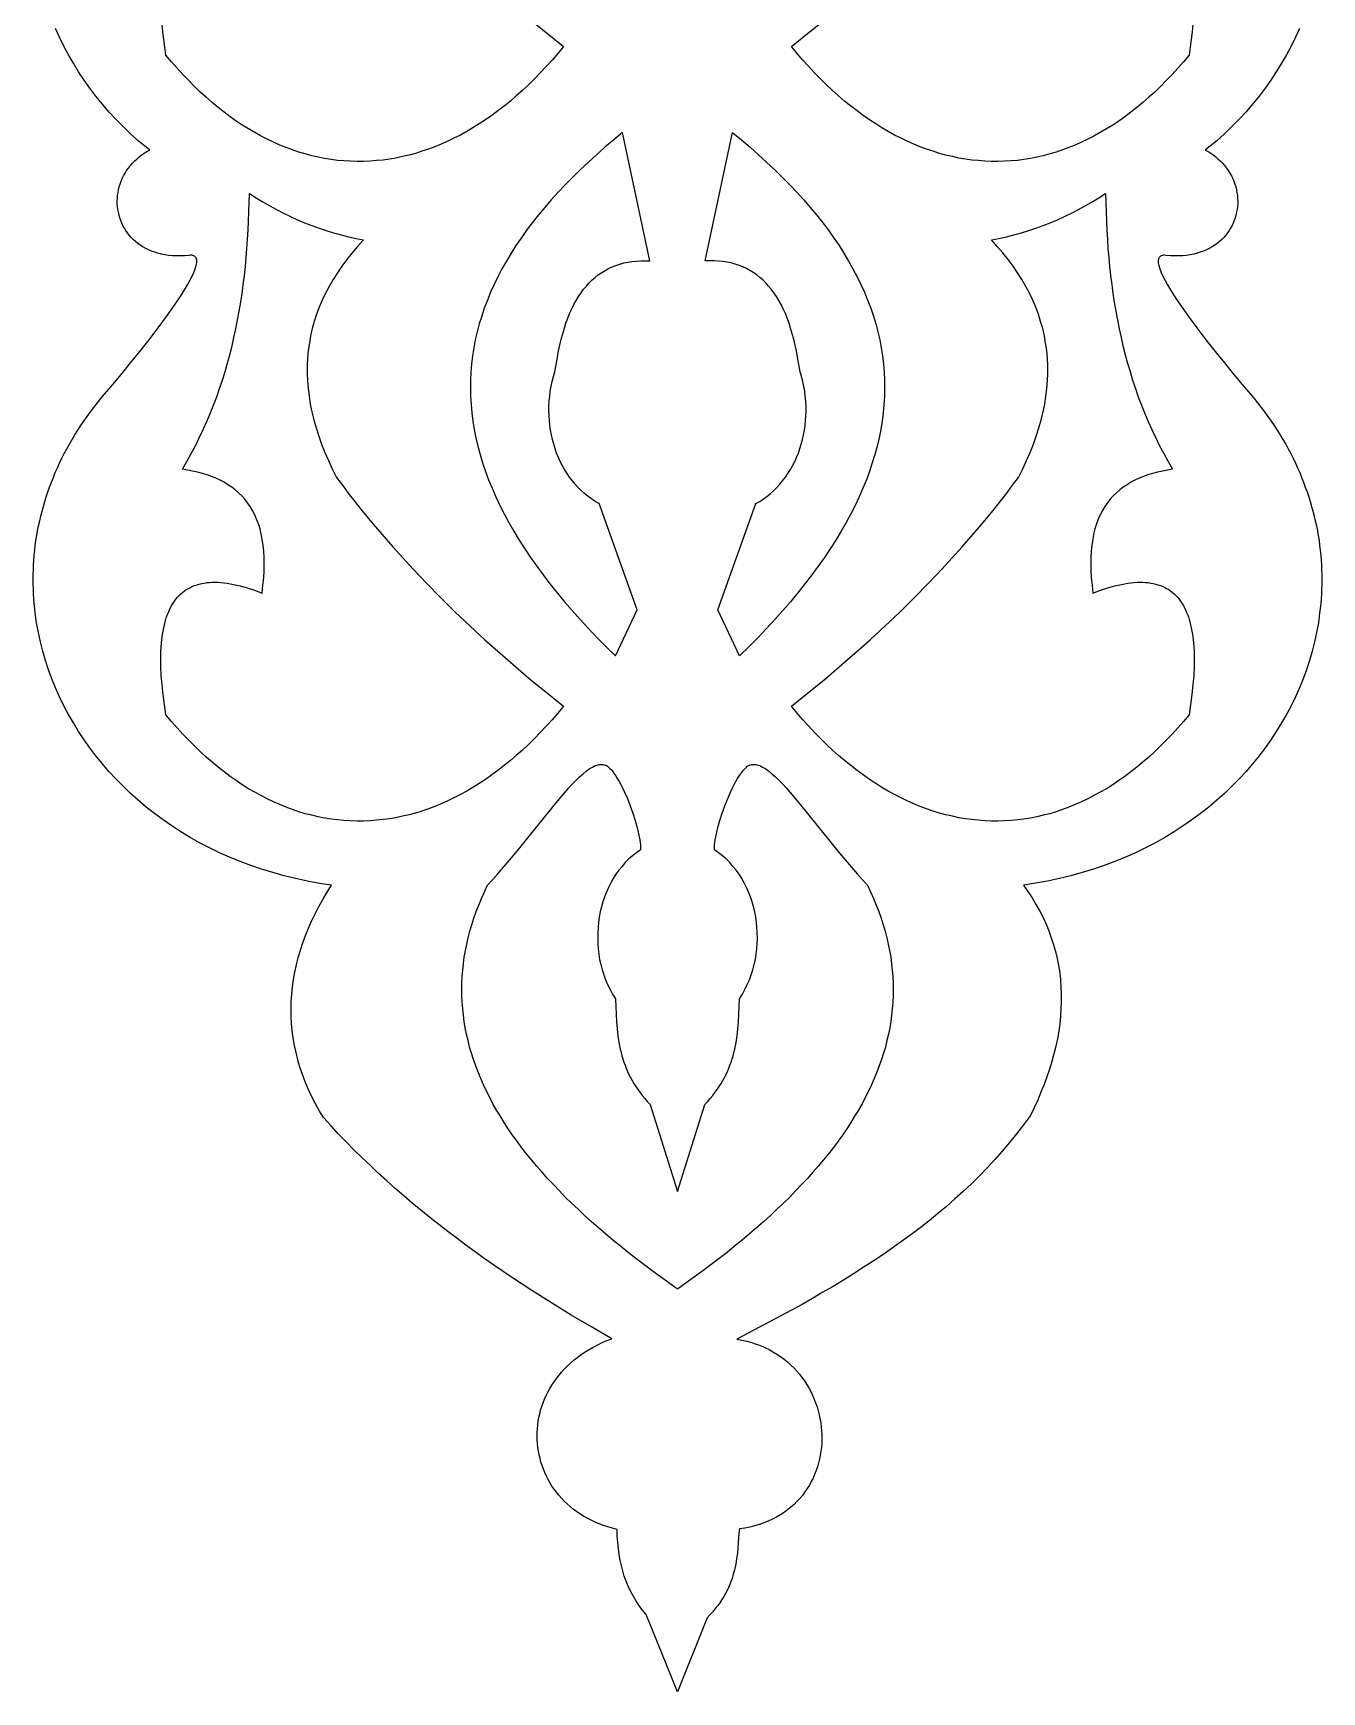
# Model space of a CAD drawing. Extents: x 205 to 285, y -198 to 197.
# Drawn here: x 205.2 to 285.2, y -197.5 to -94.6 of the extents above; entities that cross this region are included whole.
import ezdxf

# ---------------------------------------------------------------- set-up
doc = ezdxf.new("R2010")
doc.units = 0
doc.layers.add('LAYER_1', color=18, linetype='CONTINUOUS')

msp = doc.modelspace()

# ---------------------------------------------------------------- linework, layer by layer
at = {"layer": 'LAYER_1'}
for points in [[(283.78, -94.28), (283.53, -94.83), (283.27, -95.38), (282.98, -95.92), (282.68, -96.45), (282.35, -96.97), (282.01, -97.49), (281.65, -98), (281.28, -98.49), (280.88, -98.98), (280.47, -99.45), (280.04, -99.92), (279.59, -100.37), (279.13, -100.82), (278.65, -101.25), (278.15, -101.66), (277.94, -101.83), (278.03, -101.87), (278.22, -101.99), (278.4, -102.11), (278.57, -102.23), (278.72, -102.37), (278.87, -102.51), (279.01, -102.65), (279.14, -102.8), (279.26, -102.95), (279.37, -103.11), (279.47, -103.27), (279.56, -103.43), (279.64, -103.6), (279.71, -103.77), (279.78, -103.94), (279.83, -104.11), (279.87, -104.29), (279.9, -104.46), (279.93, -104.64), (279.94, -104.82), (279.95, -104.99), (279.95, -105.17), (279.94, -105.34), (279.91, -105.52), (279.88, -105.69), (279.84, -105.86), (279.8, -106.03), (279.74, -106.2), (279.67, -106.36), (279.6, -106.52), (279.51, -106.67), (279.42, -106.82), (279.32, -106.97), (279.21, -107.11), (279.09, -107.25), (278.96, -107.38), (278.82, -107.5), (278.68, -107.62), (278.53, -107.73), (278.36, -107.84), (278.19, -107.93), (278.01, -108.02), (277.83, -108.1), (277.63, -108.17), (277.43, -108.24), (277.22, -108.29), (277, -108.33), (276.77, -108.37), (276.53, -108.39), (276.29, -108.4), (276.04, -108.4), (275.78, -108.39), (275.51, -108.37), (275.42, -108.36), (275.34, -108.36), (275.27, -108.38), (275.21, -108.4), (275.15, -108.42), (275.11, -108.46), (275.07, -108.5), (275.05, -108.55), (275.03, -108.61), (275.02, -108.67), (275.01, -108.75), (275.02, -108.82), (275.03, -108.91), (275.05, -109), (275.11, -109.2), (275.2, -109.42), (275.31, -109.66), (275.44, -109.92), (275.6, -110.2), (275.77, -110.5), (275.97, -110.81), (276.18, -111.13), (276.4, -111.46), (276.89, -112.15), (277.42, -112.87), (277.98, -113.6), (278.55, -114.33), (279.13, -115.04), (279.69, -115.73), (280.23, -116.38), (280.74, -116.97), (280.97, -117.25), (281.19, -117.52), (281.41, -117.8), (281.62, -118.08), (281.83, -118.37), (282.03, -118.65), (282.22, -118.93), (282.4, -119.22), (282.58, -119.51), (282.76, -119.79), (282.93, -120.08), (283.09, -120.38), (283.24, -120.67), (283.39, -120.96), (283.53, -121.26), (283.67, -121.55), (283.8, -121.85), (283.92, -122.14), (284.04, -122.44), (284.15, -122.74), (284.26, -123.04), (284.36, -123.34), (284.45, -123.64), (284.54, -123.94), (284.62, -124.24), (284.7, -124.54), (284.77, -124.84), (284.84, -125.15), (284.9, -125.45), (284.95, -125.75), (285, -126.05), (285.04, -126.36), (285.08, -126.66), (285.11, -126.96), (285.13, -127.27), (285.15, -127.57), (285.16, -127.87), (285.17, -128.17), (285.18, -128.47), (285.17, -128.78), (285.16, -129.08), (285.15, -129.38), (285.13, -129.68), (285.11, -129.98), (285.08, -130.28), (285.04, -130.57), (284.96, -131.17), (284.85, -131.76), (284.72, -132.35), (284.57, -132.93), (284.41, -133.51), (284.22, -134.08), (284.01, -134.65), (283.78, -135.21), (283.53, -135.76), (283.27, -136.31), (282.98, -136.85), (282.68, -137.38), (282.35, -137.91), (282.01, -138.42), (281.65, -138.93), (281.28, -139.42), (280.88, -139.91), (280.47, -140.39), (280.04, -140.85), (279.59, -141.31), (279.13, -141.75), (278.65, -142.18), (278.15, -142.6), (277.64, -143), (277.11, -143.39), (276.56, -143.77), (276, -144.13), (275.43, -144.48), (274.84, -144.81), (274.23, -145.13), (273.61, -145.43), (272.98, -145.71), (272.33, -145.98), (271.66, -146.23), (270.99, -146.46), (270.3, -146.67), (269.59, -146.87), (268.88, -147.04), (268.15, -147.2), (267.4, -147.33), (266.65, -147.45), (266.93, -147.84), (267.19, -148.24), (267.43, -148.64), (267.66, -149.05), (267.87, -149.46), (268.06, -149.87), (268.23, -150.29), (268.38, -150.71), (268.52, -151.14), (268.64, -151.57), (268.74, -152), (268.83, -152.44), (268.9, -152.88), (268.95, -153.32), (268.98, -153.77), (269, -154.22), (269, -154.67), (268.98, -155.13), (268.95, -155.58), (268.9, -156.05), (268.84, -156.51), (268.76, -156.98), (268.66, -157.44), (268.54, -157.91), (268.42, -158.39), (268.27, -158.86), (268.11, -159.34), (267.93, -159.82), (267.74, -160.29), (267.54, -160.78), (267.31, -161.26), (267.08, -161.74), (266.66, -162.31), (266.23, -162.87), (265.79, -163.41), (265.34, -163.95), (264.88, -164.47), (264.4, -164.98), (263.92, -165.48), (263.42, -165.97), (262.91, -166.45), (262.4, -166.92), (261.87, -167.38), (261.33, -167.83), (260.79, -168.28), (260.23, -168.71), (259.67, -169.14), (259.09, -169.56), (258.51, -169.98), (257.92, -170.38), (257.32, -170.78), (256.71, -171.18), (256.1, -171.57), (255.47, -171.96), (254.84, -172.34), (254.2, -172.71), (253.56, -173.09), (252.91, -173.46), (251.58, -174.18), (250.23, -174.9), (248.86, -175.62), (249.17, -175.67), (249.48, -175.74), (249.77, -175.83), (250.06, -175.92), (250.33, -176.02), (250.6, -176.14), (250.86, -176.26), (251.1, -176.4), (251.34, -176.54), (251.57, -176.7), (251.79, -176.86), (252, -177.03), (252.2, -177.21), (252.39, -177.39), (252.57, -177.59), (252.74, -177.79), (252.9, -177.99), (253.05, -178.2), (253.19, -178.42), (253.32, -178.64), (253.45, -178.87), (253.56, -179.1), (253.66, -179.34), (253.75, -179.57), (253.84, -179.82), (253.91, -180.06), (253.97, -180.31), (254.02, -180.55), (254.07, -180.8), (254.1, -181.06), (254.12, -181.31), (254.13, -181.56), (254.13, -181.81), (254.13, -182.06), (254.11, -182.31), (254.08, -182.56), (254.04, -182.81), (253.99, -183.05), (253.93, -183.3), (253.86, -183.54), (253.78, -183.77), (253.69, -184.01), (253.59, -184.24), (253.48, -184.46), (253.36, -184.68), (253.23, -184.89), (253.08, -185.1), (252.93, -185.31), (252.77, -185.5), (252.59, -185.69), (252.41, -185.87), (252.21, -186.05), (252, -186.21), (251.79, -186.37), (251.56, -186.52), (251.32, -186.66), (251.07, -186.79), (250.81, -186.91), (250.54, -187.02), (250.26, -187.12), (249.96, -187.2), (249.66, -187.28), (249.35, -187.34), (249.02, -187.39), (248.99, -187.67), (248.97, -187.95), (248.92, -188.57), (248.89, -188.89), (248.84, -189.23), (248.79, -189.57), (248.71, -189.93), (248.61, -190.29), (248.56, -190.47), (248.49, -190.66), (248.42, -190.84), (248.34, -191.03), (248.25, -191.21), (248.15, -191.4), (248.05, -191.59), (247.93, -191.78), (247.81, -191.97), (247.67, -192.15), (247.52, -192.34), (247.37, -192.53), (247.19, -192.72), (247.01, -192.91), (245.18, -197.5), (243.22, -192.71), (242.99, -192.42), (242.78, -192.13), (242.59, -191.84), (242.42, -191.55), (242.26, -191.25), (242.11, -190.94), (241.99, -190.64), (241.87, -190.32), (241.78, -190), (241.69, -189.67), (241.62, -189.33), (241.56, -188.97), (241.51, -188.61), (241.47, -188.23), (241.44, -187.83), (241.42, -187.43), (241.13, -187.35), (240.85, -187.27), (240.58, -187.18), (240.32, -187.08), (240.06, -186.97), (239.81, -186.85), (239.57, -186.73), (239.34, -186.6), (239.12, -186.46), (238.91, -186.31), (238.7, -186.16), (238.51, -186), (238.32, -185.84), (238.14, -185.66), (237.97, -185.49), (237.81, -185.3), (237.66, -185.12), (237.52, -184.92), (237.38, -184.73), (237.26, -184.52), (237.14, -184.32), (237.04, -184.11), (236.94, -183.9), (236.85, -183.68), (236.77, -183.46), (236.7, -183.24), (236.64, -183.02), (236.58, -182.79), (236.54, -182.56), (236.51, -182.34), (236.48, -182.1), (236.47, -181.87), (236.46, -181.64), (236.46, -181.41), (236.48, -181.18), (236.5, -180.94), (236.53, -180.71), (236.57, -180.48), (236.62, -180.25), (236.68, -180.02), (236.75, -179.79), (236.83, -179.56), (236.92, -179.34), (237.02, -179.12), (237.13, -178.9), (237.25, -178.68), (237.38, -178.47), (237.51, -178.26), (237.66, -178.05), (237.82, -177.85), (237.99, -177.65), (238.16, -177.46), (238.35, -177.27), (238.55, -177.09), (238.76, -176.91), (238.98, -176.74), (239.2, -176.57), (239.44, -176.41), (239.69, -176.26), (239.95, -176.11), (240.22, -175.97), (240.5, -175.83), (240.79, -175.71), (241.09, -175.59), (239.83, -174.86), (238.58, -174.12), (237.35, -173.37), (236.14, -172.6), (235.54, -172.21), (234.94, -171.82), (234.35, -171.42), (233.77, -171.02), (233.18, -170.61), (232.61, -170.2), (232.03, -169.78), (231.47, -169.36), (230.91, -168.93), (230.35, -168.5), (229.8, -168.06), (229.25, -167.62), (228.71, -167.17), (228.18, -166.72), (227.65, -166.26), (227.13, -165.8), (226.62, -165.33), (226.11, -164.85), (225.61, -164.37), (225.11, -163.88), (224.62, -163.39), (224.14, -162.89), (223.67, -162.38), (223.2, -161.87), (222.93, -161.43), (222.69, -160.98), (222.46, -160.54), (222.25, -160.09), (222.07, -159.64), (221.9, -159.19), (221.74, -158.74), (221.61, -158.29), (221.5, -157.84), (221.4, -157.39), (221.32, -156.93), (221.26, -156.48), (221.22, -156.02), (221.2, -155.57), (221.19, -155.11), (221.2, -154.66), (221.23, -154.2), (221.28, -153.75), (221.34, -153.29), (221.42, -152.84), (221.52, -152.38), (221.63, -151.93), (221.77, -151.48), (221.92, -151.02), (222.08, -150.57), (222.26, -150.12), (222.46, -149.67), (222.68, -149.23), (222.91, -148.78), (223.16, -148.34), (223.42, -147.89), (223.7, -147.45), (222.95, -147.34), (222.2, -147.2), (221.47, -147.04), (220.76, -146.87), (220.05, -146.67), (219.36, -146.46), (218.69, -146.23), (218.02, -145.98), (217.37, -145.71), (216.74, -145.43), (216.12, -145.13), (215.51, -144.81), (214.92, -144.48), (214.35, -144.13), (213.79, -143.77), (213.24, -143.39), (212.71, -143), (212.2, -142.6), (211.7, -142.18), (211.22, -141.75), (210.76, -141.31), (210.31, -140.85), (209.88, -140.39), (209.47, -139.91), (209.07, -139.42), (208.7, -138.93), (208.34, -138.42), (208, -137.91), (207.67, -137.38), (207.37, -136.85), (207.08, -136.31), (206.82, -135.76), (206.57, -135.21), (206.34, -134.65), (206.13, -134.08), (205.94, -133.51), (205.78, -132.93), (205.63, -132.35), (205.5, -131.76), (205.39, -131.17), (205.31, -130.57), (205.27, -130.28), (205.24, -129.98), (205.22, -129.68), (205.2, -129.38), (205.19, -129.08), (205.18, -128.78), (205.18, -128.47), (205.18, -128.17), (205.19, -127.87), (205.2, -127.57), (205.22, -127.27), (205.24, -126.96), (205.28, -126.66), (205.31, -126.36), (205.35, -126.05), (205.4, -125.75), (205.45, -125.45), (205.51, -125.15), (205.58, -124.84), (205.65, -124.54), (205.73, -124.24), (205.81, -123.94), (205.9, -123.64), (205.99, -123.34), (206.09, -123.04), (206.2, -122.74), (206.31, -122.44), (206.43, -122.14), (206.55, -121.85), (206.68, -121.55), (206.82, -121.26), (206.96, -120.96), (207.11, -120.67), (207.26, -120.38), (207.43, -120.08), (207.59, -119.79), (207.77, -119.51), (207.95, -119.22), (208.13, -118.93), (208.32, -118.65), (208.52, -118.37), (208.73, -118.08), (208.94, -117.8), (209.16, -117.52), (209.38, -117.25), (209.61, -116.97), (210.12, -116.38), (210.66, -115.73), (211.22, -115.04), (211.8, -114.33), (212.37, -113.6), (212.93, -112.87), (213.46, -112.15), (213.95, -111.46), (214.18, -111.13), (214.39, -110.81), (214.58, -110.5), (214.75, -110.2), (214.91, -109.92), (215.04, -109.66), (215.15, -109.42), (215.24, -109.2), (215.3, -109), (215.32, -108.91), (215.33, -108.82), (215.34, -108.75), (215.33, -108.67), (215.32, -108.61), (215.3, -108.55), (215.28, -108.5), (215.24, -108.46), (215.2, -108.42), (215.15, -108.4), (215.08, -108.38), (215.01, -108.36), (214.93, -108.36), (214.84, -108.37), (214.57, -108.39), (214.31, -108.4), (214.06, -108.4), (213.82, -108.39), (213.58, -108.37), (213.35, -108.33), (213.13, -108.29), (212.92, -108.24), (212.72, -108.17), (212.52, -108.1), (212.34, -108.02), (212.16, -107.93), (211.99, -107.84), (211.82, -107.73), (211.67, -107.62), (211.53, -107.5), (211.39, -107.38), (211.26, -107.25), (211.14, -107.11), (211.03, -106.97), (210.93, -106.82), (210.84, -106.67), (210.75, -106.52), (210.68, -106.36), (210.61, -106.2), (210.56, -106.03), (210.51, -105.86), (210.47, -105.69), (210.44, -105.52), (210.42, -105.34), (210.4, -105.17), (210.4, -104.99), (210.41, -104.82), (210.42, -104.64), (210.45, -104.46), (210.48, -104.29), (210.52, -104.11), (210.58, -103.94), (210.64, -103.77), (210.71, -103.6), (210.79, -103.43), (210.88, -103.27), (210.98, -103.11), (211.09, -102.95), (211.21, -102.8), (211.34, -102.65), (211.48, -102.51), (211.63, -102.37), (211.78, -102.23), (211.95, -102.11), (212.13, -101.99), (212.32, -101.87), (212.41, -101.83), (212.2, -101.66), (211.7, -101.25), (211.22, -100.82), (210.76, -100.37), (210.31, -99.92), (209.88, -99.45), (209.47, -98.98), (209.07, -98.49), (208.7, -98), (208.34, -97.49), (208, -96.97), (207.67, -96.45), (207.37, -95.92), (207.08, -95.38), (206.82, -94.83), (206.57, -94.28)], [(236.1, -93.79), (237.1, -94.6), (238.1, -95.4), (237.75, -95.83), (237.39, -96.25), (237.03, -96.65), (236.66, -97.04), (236.29, -97.42), (235.92, -97.78), (235.55, -98.13), (235.17, -98.47), (234.8, -98.79), (234.42, -99.1), (234.03, -99.4), (233.65, -99.68), (233.26, -99.95), (232.87, -100.21), (232.48, -100.45), (232.09, -100.68), (231.7, -100.9), (231.3, -101.1), (230.91, -101.29), (230.51, -101.47), (230.11, -101.63), (229.71, -101.78), (229.31, -101.91), (228.91, -102.04), (228.51, -102.15), (228.11, -102.24), (227.7, -102.33), (227.3, -102.39), (226.9, -102.45), (226.49, -102.49), (226.09, -102.52), (225.68, -102.54), (225.28, -102.54), (224.88, -102.53), (224.47, -102.5), (224.07, -102.47), (223.67, -102.41), (223.27, -102.35), (222.87, -102.27), (222.47, -102.18), (222.07, -102.07), (221.67, -101.96), (221.28, -101.82), (220.88, -101.68), (220.49, -101.52), (220.1, -101.35), (219.7, -101.16), (219.32, -100.96), (218.93, -100.75), (218.54, -100.52), (218.16, -100.28), (217.78, -100.03), (217.4, -99.76), (217.03, -99.48), (216.65, -99.19), (216.28, -98.88), (215.92, -98.56), (215.55, -98.23), (215.19, -97.88), (214.83, -97.52), (214.47, -97.15), (214.12, -96.76), (213.77, -96.36), (213.42, -95.94), (213.32, -95.29), (213.24, -94.67), (213.18, -94.08)], [(277.17, -94.08), (277.11, -94.67), (277.03, -95.29), (276.93, -95.94), (276.58, -96.36), (276.23, -96.76), (275.88, -97.15), (275.52, -97.52), (275.16, -97.88), (274.8, -98.23), (274.44, -98.56), (274.07, -98.88), (273.7, -99.19), (273.32, -99.48), (272.95, -99.76), (272.57, -100.03), (272.19, -100.28), (271.81, -100.52), (271.42, -100.75), (271.03, -100.96), (270.65, -101.16), (270.26, -101.35), (269.86, -101.52), (269.47, -101.68), (269.07, -101.82), (268.68, -101.96), (268.28, -102.07), (267.88, -102.18), (267.48, -102.27), (267.08, -102.35), (266.68, -102.41), (266.28, -102.47), (265.88, -102.5), (265.47, -102.53), (265.07, -102.54), (264.67, -102.54), (264.26, -102.52), (263.86, -102.49), (263.45, -102.45), (263.05, -102.39), (262.65, -102.33), (262.24, -102.24), (261.84, -102.15), (261.44, -102.04), (261.04, -101.91), (260.64, -101.78), (260.24, -101.63), (259.84, -101.47), (259.44, -101.29), (259.05, -101.1), (258.65, -100.9), (258.26, -100.68), (257.87, -100.45), (257.48, -100.21), (257.09, -99.95), (256.7, -99.68), (256.32, -99.4), (255.94, -99.1), (255.55, -98.79), (255.18, -98.47), (254.8, -98.13), (254.43, -97.78), (254.06, -97.42), (253.69, -97.04), (253.33, -96.65), (252.96, -96.25), (252.6, -95.83), (252.25, -95.4), (253.25, -94.6), (254.25, -93.79)]]:
    msp.add_lwpolyline(points, dxfattribs=at)
for points in [[(240.31, -123.76), (240.07, -123.63), (239.84, -123.48), (239.62, -123.32), (239.41, -123.15), (239.21, -122.97), (239.01, -122.78), (238.82, -122.57), (238.65, -122.36), (238.48, -122.13), (238.32, -121.9), (238.17, -121.66), (238.03, -121.42), (237.9, -121.16), (237.78, -120.9), (237.67, -120.63), (237.58, -120.36), (237.49, -120.08), (237.41, -119.79), (237.35, -119.51), (237.29, -119.21), (237.25, -118.92), (237.22, -118.62), (237.2, -118.32), (237.19, -118.02), (237.19, -117.71), (237.21, -117.41), (237.24, -117.1), (237.28, -116.8), (237.33, -116.49), (237.4, -116.19), (237.48, -115.89), (237.57, -115.59), (237.65, -115.14), (237.72, -114.68), (237.79, -114.3), (237.87, -113.93), (237.96, -113.57), (238.05, -113.23), (238.15, -112.89), (238.25, -112.57), (238.36, -112.27), (238.48, -111.97), (238.61, -111.69), (238.74, -111.42), (238.88, -111.17), (239.03, -110.92), (239.19, -110.69), (239.35, -110.47), (239.52, -110.27), (239.69, -110.08), (239.88, -109.89), (240.07, -109.73), (240.26, -109.57), (240.47, -109.43), (240.68, -109.3), (240.9, -109.18), (241.12, -109.08), (241.35, -108.99), (241.59, -108.91), (241.84, -108.84), (242.09, -108.79), (242.35, -108.75), (242.62, -108.72), (242.89, -108.7), (243.17, -108.7), (243.46, -108.71), (241.77, -100.74), (241.22, -101.2), (240.67, -101.66), (240.15, -102.12), (239.64, -102.59), (239.14, -103.05), (238.67, -103.52), (238.21, -103.98), (237.76, -104.45), (237.34, -104.92), (236.93, -105.39), (236.54, -105.86), (236.16, -106.34), (235.81, -106.81), (235.47, -107.29), (235.14, -107.76), (234.84, -108.24), (234.55, -108.72), (234.28, -109.21), (234.02, -109.69), (233.79, -110.17), (233.57, -110.66), (233.37, -111.15), (233.18, -111.64), (233.02, -112.13), (232.87, -112.62), (232.74, -113.11), (232.62, -113.61), (232.53, -114.11), (232.45, -114.6), (232.39, -115.11), (232.35, -115.61), (232.32, -116.11), (232.32, -116.62), (232.33, -117.12), (232.36, -117.63), (232.41, -118.14), (232.47, -118.66), (232.56, -119.17), (232.66, -119.69), (232.78, -120.2), (232.92, -120.72), (233.08, -121.25), (233.26, -121.77), (233.45, -122.29), (233.67, -122.82), (233.9, -123.35), (234.15, -123.88), (234.42, -124.41), (234.71, -124.95), (235.02, -125.49), (235.34, -126.03), (235.69, -126.57), (236.05, -127.11), (236.44, -127.65), (236.84, -128.2), (237.26, -128.75), (237.7, -129.3), (238.16, -129.86), (238.64, -130.41), (239.14, -130.97), (239.66, -131.53), (240.19, -132.09), (240.75, -132.66), (241.32, -133.22), (242.67, -130.36)], [(250.04, -123.76), (250.28, -123.63), (250.51, -123.48), (250.73, -123.32), (250.94, -123.15), (251.14, -122.97), (251.34, -122.78), (251.53, -122.57), (251.7, -122.36), (251.87, -122.13), (252.03, -121.9), (252.18, -121.66), (252.32, -121.42), (252.45, -121.16), (252.57, -120.9), (252.68, -120.63), (252.77, -120.36), (252.86, -120.08), (252.94, -119.79), (253, -119.51), (253.06, -119.21), (253.1, -118.92), (253.13, -118.62), (253.15, -118.32), (253.16, -118.02), (253.16, -117.71), (253.14, -117.41), (253.11, -117.1), (253.07, -116.8), (253.02, -116.49), (252.95, -116.19), (252.87, -115.89), (252.78, -115.59), (252.7, -115.14), (252.63, -114.68), (252.56, -114.3), (252.48, -113.93), (252.39, -113.57), (252.3, -113.23), (252.2, -112.89), (252.1, -112.57), (251.99, -112.27), (251.87, -111.97), (251.74, -111.69), (251.61, -111.42), (251.47, -111.17), (251.32, -110.92), (251.16, -110.69), (251, -110.47), (250.83, -110.27), (250.66, -110.08), (250.47, -109.89), (250.28, -109.73), (250.09, -109.57), (249.88, -109.43), (249.67, -109.3), (249.45, -109.18), (249.23, -109.08), (249, -108.99), (248.76, -108.91), (248.51, -108.84), (248.26, -108.79), (248, -108.75), (247.73, -108.72), (247.46, -108.7), (247.18, -108.7), (246.89, -108.71), (248.58, -100.74), (249.14, -101.2), (249.68, -101.66), (250.2, -102.12), (250.71, -102.59), (251.21, -103.05), (251.68, -103.52), (252.14, -103.98), (252.59, -104.45), (253.01, -104.92), (253.42, -105.39), (253.81, -105.86), (254.19, -106.34), (254.54, -106.81), (254.88, -107.29), (255.21, -107.76), (255.51, -108.24), (255.8, -108.72), (256.07, -109.21), (256.33, -109.69), (256.56, -110.17), (256.78, -110.66), (256.98, -111.15), (257.17, -111.64), (257.34, -112.13), (257.48, -112.62), (257.62, -113.11), (257.73, -113.61), (257.82, -114.11), (257.9, -114.6), (257.96, -115.11), (258, -115.61), (258.03, -116.11), (258.03, -116.62), (258.02, -117.12), (257.99, -117.63), (257.94, -118.14), (257.88, -118.66), (257.79, -119.17), (257.69, -119.69), (257.57, -120.2), (257.43, -120.72), (257.27, -121.25), (257.09, -121.77), (256.9, -122.29), (256.68, -122.82), (256.45, -123.35), (256.2, -123.88), (255.93, -124.41), (255.64, -124.95), (255.33, -125.49), (255.01, -126.03), (254.66, -126.57), (254.3, -127.11), (253.91, -127.65), (253.51, -128.2), (253.09, -128.75), (252.65, -129.3), (252.19, -129.86), (251.71, -130.41), (251.21, -130.97), (250.69, -131.53), (250.16, -132.09), (249.6, -132.66), (249.03, -133.22), (247.68, -130.36)], [(213.42, -136.87), (213.32, -136.23), (213.24, -135.61), (213.18, -135.01), (213.13, -134.44), (213.11, -133.9), (213.1, -133.39), (213.11, -132.9), (213.14, -132.44), (213.19, -132), (213.22, -131.79), (213.26, -131.59), (213.3, -131.4), (213.34, -131.21), (213.39, -131.03), (213.44, -130.85), (213.5, -130.69), (213.57, -130.53), (213.63, -130.37), (213.71, -130.22), (213.78, -130.08), (213.87, -129.95), (213.95, -129.82), (214.04, -129.7), (214.14, -129.58), (214.24, -129.47), (214.34, -129.37), (214.45, -129.28), (214.57, -129.19), (214.68, -129.11), (214.81, -129.03), (214.94, -128.97), (215.07, -128.9), (215.2, -128.85), (215.35, -128.8), (215.49, -128.76), (215.64, -128.72), (215.8, -128.7), (215.96, -128.67), (216.12, -128.66), (216.29, -128.65), (216.47, -128.65), (216.65, -128.65), (216.83, -128.66), (217.02, -128.68), (217.21, -128.71), (217.61, -128.78), (218.02, -128.87), (218.46, -129), (218.91, -129.14), (219.39, -129.32), (219.44, -128.84), (219.49, -128.38), (219.51, -127.94), (219.52, -127.52), (219.51, -127.11), (219.49, -126.72), (219.46, -126.35), (219.4, -125.99), (219.34, -125.66), (219.26, -125.33), (219.16, -125.03), (219.05, -124.74), (218.93, -124.46), (218.8, -124.2), (218.65, -123.95), (218.49, -123.72), (218.31, -123.5), (218.13, -123.29), (217.93, -123.1), (217.72, -122.92), (217.5, -122.75), (217.27, -122.6), (217.03, -122.45), (216.78, -122.32), (216.52, -122.2), (216.25, -122.09), (215.97, -121.99), (215.68, -121.9), (215.38, -121.82), (215.07, -121.75), (214.76, -121.69), (214.44, -121.64), (214.72, -121.16), (214.99, -120.67), (215.25, -120.18), (215.49, -119.68), (215.73, -119.18), (215.96, -118.68), (216.17, -118.17), (216.37, -117.66), (216.57, -117.15), (216.75, -116.63), (216.92, -116.11), (217.09, -115.58), (217.24, -115.06), (217.38, -114.53), (217.52, -113.99), (217.64, -113.46), (217.76, -112.92), (217.87, -112.37), (217.97, -111.83), (218.06, -111.28), (218.14, -110.73), (218.22, -110.18), (218.29, -109.62), (218.35, -109.06), (218.4, -108.5), (218.45, -107.94), (218.49, -107.37), (218.52, -106.81), (218.55, -106.24), (218.57, -105.67), (218.59, -105.09), (218.6, -104.52), (219.02, -104.79), (219.44, -105.04), (219.86, -105.29), (220.29, -105.52), (220.72, -105.75), (221.15, -105.96), (221.59, -106.16), (222.03, -106.34), (222.47, -106.52), (222.92, -106.68), (223.37, -106.83), (223.83, -106.97), (224.29, -107.1), (224.75, -107.22), (225.22, -107.32), (225.69, -107.41), (225.32, -107.81), (224.97, -108.21), (224.65, -108.62), (224.34, -109.03), (224.06, -109.45), (223.79, -109.87), (223.55, -110.29), (223.32, -110.72), (223.12, -111.15), (222.94, -111.58), (222.77, -112.02), (222.63, -112.46), (222.5, -112.91), (222.4, -113.36), (222.32, -113.82), (222.25, -114.27), (222.21, -114.74), (222.19, -115.2), (222.19, -115.67), (222.21, -116.15), (222.24, -116.62), (222.3, -117.11), (222.38, -117.59), (222.48, -118.08), (222.6, -118.58), (222.74, -119.07), (222.9, -119.58), (223.08, -120.08), (223.28, -120.59), (223.5, -121.1), (223.74, -121.62), (224, -122.14), (224.37, -122.63), (224.74, -123.12), (225.12, -123.61), (225.5, -124.09), (225.89, -124.57), (226.29, -125.04), (226.69, -125.52), (227.09, -125.98), (227.5, -126.45), (227.91, -126.91), (228.75, -127.82), (229.61, -128.73), (230.49, -129.62), (231.38, -130.5), (232.29, -131.36), (233.22, -132.22), (234.17, -133.06), (235.13, -133.9), (236.1, -134.72), (237.1, -135.53), (238.1, -136.34), (237.75, -136.77), (237.39, -137.18), (237.03, -137.58), (236.66, -137.97), (236.29, -138.35), (235.92, -138.71), (235.55, -139.06), (235.17, -139.4), (234.8, -139.72), (234.42, -140.03), (234.03, -140.33), (233.65, -140.61), (233.26, -140.88), (232.87, -141.14), (232.48, -141.38), (232.09, -141.61), (231.7, -141.83), (231.3, -142.03), (230.91, -142.22), (230.51, -142.4), (230.11, -142.56), (229.71, -142.71), (229.31, -142.85), (228.91, -142.97), (228.51, -143.08), (228.11, -143.17), (227.7, -143.26), (227.3, -143.33), (226.9, -143.38), (226.49, -143.42), (226.09, -143.45), (225.68, -143.47), (225.28, -143.47), (224.88, -143.46), (224.47, -143.44), (224.07, -143.4), (223.67, -143.35), (223.27, -143.28), (222.87, -143.2), (222.47, -143.11), (222.07, -143.01), (221.67, -142.89), (221.28, -142.76), (220.88, -142.61), (220.49, -142.45), (220.1, -142.28), (219.7, -142.09), (219.32, -141.89), (218.93, -141.68), (218.54, -141.46), (218.16, -141.22), (217.78, -140.96), (217.4, -140.7), (217.03, -140.42), (216.65, -140.12), (216.28, -139.82), (215.92, -139.5), (215.55, -139.16), (215.19, -138.81), (214.83, -138.45), (214.47, -138.08), (214.12, -137.69), (213.77, -137.29)], [(264.66, -107.41), (265.13, -107.32), (265.6, -107.22), (266.06, -107.1), (266.52, -106.97), (266.98, -106.83), (267.43, -106.68), (267.88, -106.52), (268.32, -106.34), (268.76, -106.16), (269.2, -105.96), (269.63, -105.75), (270.06, -105.52), (270.49, -105.29), (270.92, -105.04), (271.34, -104.79), (271.75, -104.52), (271.76, -105.09), (271.78, -105.67), (271.8, -106.24), (271.83, -106.81), (271.86, -107.37), (271.9, -107.94), (271.95, -108.5), (272, -109.06), (272.06, -109.62), (272.13, -110.18), (272.21, -110.73), (272.29, -111.28), (272.38, -111.83), (272.48, -112.37), (272.59, -112.92), (272.71, -113.46), (272.83, -113.99), (272.97, -114.53), (273.11, -115.06), (273.27, -115.58), (273.43, -116.11), (273.6, -116.63), (273.78, -117.15), (273.98, -117.66), (274.18, -118.17), (274.39, -118.68), (274.62, -119.18), (274.86, -119.68), (275.1, -120.18), (275.36, -120.67), (275.63, -121.16), (275.91, -121.64), (275.59, -121.69), (275.28, -121.75), (274.97, -121.82), (274.67, -121.9), (274.38, -121.99), (274.1, -122.09), (273.83, -122.2), (273.57, -122.32), (273.32, -122.45), (273.08, -122.6), (272.85, -122.75), (272.63, -122.92), (272.42, -123.1), (272.22, -123.29), (272.04, -123.5), (271.86, -123.72), (271.7, -123.95), (271.55, -124.2), (271.42, -124.46), (271.3, -124.74), (271.19, -125.03), (271.09, -125.33), (271.01, -125.66), (270.95, -125.99), (270.89, -126.35), (270.86, -126.72), (270.84, -127.11), (270.83, -127.52), (270.84, -127.94), (270.86, -128.38), (270.91, -128.84), (270.96, -129.32), (271.44, -129.14), (271.89, -129), (272.33, -128.87), (272.74, -128.78), (273.14, -128.71), (273.33, -128.68), (273.52, -128.66), (273.71, -128.65), (273.88, -128.65), (274.06, -128.65), (274.23, -128.66), (274.39, -128.67), (274.55, -128.7), (274.71, -128.72), (274.86, -128.76), (275, -128.8), (275.15, -128.85), (275.28, -128.9), (275.42, -128.97), (275.54, -129.03), (275.67, -129.11), (275.78, -129.19), (275.9, -129.28), (276.01, -129.37), (276.11, -129.47), (276.21, -129.58), (276.31, -129.7), (276.4, -129.82), (276.49, -129.95), (276.57, -130.08), (276.64, -130.22), (276.72, -130.37), (276.78, -130.53), (276.85, -130.69), (276.91, -130.85), (276.96, -131.03), (277.01, -131.21), (277.05, -131.4), (277.09, -131.59), (277.13, -131.79), (277.16, -132), (277.21, -132.44), (277.24, -132.9), (277.25, -133.39), (277.24, -133.9), (277.22, -134.44), (277.17, -135.01), (277.11, -135.61), (277.03, -136.23), (276.93, -136.87), (276.58, -137.29), (276.23, -137.69), (275.88, -138.08), (275.52, -138.45), (275.16, -138.81), (274.8, -139.16), (274.44, -139.5), (274.07, -139.82), (273.7, -140.12), (273.32, -140.42), (272.95, -140.7), (272.57, -140.96), (272.19, -141.22), (271.81, -141.46), (271.42, -141.68), (271.03, -141.89), (270.65, -142.09), (270.26, -142.28), (269.86, -142.45), (269.47, -142.61), (269.07, -142.76), (268.68, -142.89), (268.28, -143.01), (267.88, -143.11), (267.48, -143.2), (267.08, -143.28), (266.68, -143.35), (266.28, -143.4), (265.88, -143.44), (265.47, -143.46), (265.07, -143.47), (264.67, -143.47), (264.26, -143.45), (263.86, -143.42), (263.45, -143.38), (263.05, -143.33), (262.65, -143.26), (262.24, -143.17), (261.84, -143.08), (261.44, -142.97), (261.04, -142.85), (260.64, -142.71), (260.24, -142.56), (259.84, -142.4), (259.44, -142.22), (259.05, -142.03), (258.65, -141.83), (258.26, -141.61), (257.87, -141.38), (257.48, -141.14), (257.09, -140.88), (256.7, -140.61), (256.32, -140.33), (255.94, -140.03), (255.55, -139.72), (255.18, -139.4), (254.8, -139.06), (254.43, -138.71), (254.06, -138.35), (253.69, -137.97), (253.33, -137.58), (252.96, -137.18), (252.6, -136.77), (252.25, -136.34), (253.25, -135.53), (254.25, -134.72), (255.22, -133.9), (256.18, -133.06), (257.13, -132.22), (258.06, -131.36), (258.97, -130.5), (259.86, -129.62), (260.74, -128.73), (261.6, -127.82), (262.44, -126.91), (262.85, -126.45), (263.26, -125.98), (263.66, -125.52), (264.06, -125.04), (264.46, -124.57), (264.85, -124.09), (265.23, -123.61), (265.61, -123.12), (265.98, -122.63), (266.35, -122.14), (266.61, -121.62), (266.85, -121.1), (267.07, -120.59), (267.27, -120.08), (267.45, -119.58), (267.61, -119.07), (267.75, -118.58), (267.87, -118.08), (267.97, -117.59), (268.05, -117.11), (268.11, -116.62), (268.14, -116.15), (268.16, -115.67), (268.16, -115.2), (268.14, -114.74), (268.1, -114.27), (268.03, -113.82), (267.95, -113.36), (267.85, -112.91), (267.72, -112.46), (267.58, -112.02), (267.42, -111.58), (267.23, -111.15), (267.03, -110.72), (266.8, -110.29), (266.56, -109.87), (266.29, -109.45), (266.01, -109.03), (265.7, -108.62), (265.38, -108.21), (265.03, -107.81)], [(245.18, -172.51), (244.64, -172.13), (244.11, -171.75), (243.6, -171.37), (243.09, -170.99), (242.59, -170.61), (242.11, -170.23), (241.63, -169.85), (241.16, -169.47), (240.71, -169.09), (240.27, -168.71), (239.83, -168.33), (239.41, -167.95), (239, -167.56), (238.6, -167.18), (238.21, -166.8), (237.84, -166.42), (237.47, -166.03), (237.11, -165.65), (236.77, -165.26), (236.44, -164.88), (236.11, -164.49), (235.8, -164.11), (235.5, -163.72), (235.22, -163.34), (234.94, -162.95), (234.67, -162.56), (234.42, -162.17), (234.18, -161.79), (233.94, -161.4), (233.72, -161.01), (233.52, -160.62), (233.32, -160.23), (233.14, -159.84), (232.96, -159.45), (232.8, -159.06), (232.65, -158.66), (232.51, -158.27), (232.39, -157.88), (232.27, -157.49), (232.17, -157.09), (232.08, -156.7), (232, -156.3), (231.94, -155.91), (231.88, -155.51), (231.84, -155.11), (231.81, -154.71), (231.79, -154.32), (231.79, -153.92), (231.79, -153.52), (231.81, -153.12), (231.84, -152.72), (231.89, -152.32), (231.94, -151.91), (232.01, -151.51), (232.09, -151.11), (232.18, -150.71), (232.29, -150.3), (232.41, -149.9), (232.54, -149.49), (232.68, -149.08), (232.84, -148.68), (233.01, -148.27), (233.19, -147.86), (233.38, -147.45), (233.7, -147.11), (234.01, -146.76), (234.63, -146.05), (235.23, -145.33), (235.81, -144.61), (236.93, -143.21), (237.45, -142.56), (237.95, -141.96), (238.2, -141.67), (238.43, -141.41), (238.66, -141.16), (238.88, -140.93), (239.1, -140.72), (239.31, -140.53), (239.51, -140.37), (239.7, -140.23), (239.89, -140.12), (240.07, -140.03), (240.16, -140), (240.24, -139.98), (240.32, -139.96), (240.4, -139.95), (240.48, -139.95), (240.56, -139.96), (240.63, -139.98), (240.7, -140), (240.77, -140.03), (240.84, -140.07), (240.9, -140.13), (240.96, -140.19), (241.09, -140.32), (241.2, -140.48), (241.32, -140.64), (241.44, -140.82), (241.55, -141.01), (241.66, -141.21), (241.77, -141.41), (241.87, -141.63), (242.07, -142.07), (242.24, -142.53), (242.41, -142.98), (242.55, -143.43), (242.67, -143.86), (242.76, -144.27), (242.83, -144.63), (242.85, -144.79), (242.87, -144.94), (242.88, -145.08), (242.88, -145.2), (242.88, -145.25), (242.63, -145.43), (242.38, -145.62), (242.15, -145.82), (241.93, -146.04), (241.73, -146.28), (241.53, -146.52), (241.35, -146.77), (241.18, -147.04), (241.03, -147.31), (240.89, -147.59), (240.76, -147.88), (240.64, -148.18), (240.54, -148.49), (240.45, -148.8), (240.38, -149.11), (240.32, -149.43), (240.27, -149.75), (240.24, -150.08), (240.22, -150.41), (240.22, -150.73), (240.23, -151.06), (240.25, -151.39), (240.29, -151.72), (240.34, -152.05), (240.41, -152.37), (240.5, -152.69), (240.6, -153.01), (240.71, -153.32), (240.84, -153.62), (240.99, -153.92), (241.15, -154.22), (241.33, -154.5), (241.34, -154.99), (241.36, -155.46), (241.38, -155.92), (241.42, -156.36), (241.47, -156.79), (241.54, -157.21), (241.62, -157.62), (241.67, -157.83), (241.72, -158.03), (241.78, -158.22), (241.85, -158.42), (241.92, -158.61), (241.99, -158.81), (242.07, -159), (242.16, -159.19), (242.26, -159.38), (242.36, -159.56), (242.47, -159.75), (242.59, -159.94), (242.72, -160.12), (242.85, -160.31), (242.99, -160.49), (243.14, -160.68), (243.3, -160.86), (243.47, -161.05), (245.18, -166.46), (246.88, -161.05), (247.05, -160.86), (247.21, -160.68), (247.36, -160.49), (247.5, -160.31), (247.64, -160.12), (247.76, -159.94), (247.88, -159.75), (247.99, -159.56), (248.09, -159.38), (248.19, -159.19), (248.28, -159), (248.36, -158.81), (248.43, -158.61), (248.5, -158.42), (248.57, -158.22), (248.63, -158.03), (248.68, -157.83), (248.73, -157.62), (248.81, -157.21), (248.88, -156.79), (248.93, -156.36), (248.97, -155.92), (248.99, -155.46), (249.01, -154.99), (249.02, -154.5), (249.2, -154.22), (249.36, -153.92), (249.51, -153.62), (249.64, -153.32), (249.75, -153.01), (249.85, -152.69), (249.94, -152.37), (250.01, -152.05), (250.06, -151.72), (250.1, -151.39), (250.13, -151.06), (250.14, -150.73), (250.13, -150.41), (250.11, -150.08), (250.08, -149.75), (250.03, -149.43), (249.97, -149.11), (249.9, -148.8), (249.81, -148.49), (249.71, -148.18), (249.59, -147.88), (249.46, -147.59), (249.32, -147.31), (249.17, -147.04), (249, -146.77), (248.82, -146.52), (248.62, -146.28), (248.42, -146.04), (248.2, -145.82), (247.97, -145.62), (247.73, -145.43), (247.47, -145.25), (247.47, -145.2), (247.47, -145.08), (247.48, -144.94), (247.5, -144.79), (247.52, -144.63), (247.59, -144.27), (247.68, -143.86), (247.8, -143.43), (247.94, -142.98), (248.11, -142.53), (248.29, -142.07), (248.48, -141.63), (248.58, -141.41), (248.69, -141.21), (248.8, -141.01), (248.91, -140.82), (249.03, -140.64), (249.15, -140.48), (249.27, -140.32), (249.39, -140.19), (249.45, -140.13), (249.51, -140.07), (249.58, -140.03), (249.65, -140), (249.72, -139.98), (249.79, -139.96), (249.87, -139.95), (249.95, -139.95), (250.03, -139.96), (250.11, -139.98), (250.19, -140), (250.28, -140.03), (250.46, -140.12), (250.65, -140.23), (250.84, -140.37), (251.04, -140.53), (251.25, -140.72), (251.47, -140.93), (251.69, -141.16), (251.92, -141.41), (252.15, -141.67), (252.4, -141.96), (252.9, -142.56), (253.42, -143.21), (254.54, -144.61), (255.12, -145.33), (255.72, -146.05), (256.34, -146.76), (256.65, -147.11), (256.97, -147.45), (257.16, -147.86), (257.34, -148.27), (257.51, -148.68), (257.67, -149.08), (257.81, -149.49), (257.94, -149.9), (258.06, -150.3), (258.17, -150.71), (258.26, -151.11), (258.34, -151.51), (258.41, -151.91), (258.46, -152.32), (258.51, -152.72), (258.54, -153.12), (258.56, -153.52), (258.56, -153.92), (258.56, -154.32), (258.54, -154.71), (258.51, -155.11), (258.47, -155.51), (258.41, -155.91), (258.35, -156.3), (258.27, -156.7), (258.18, -157.09), (258.08, -157.49), (257.96, -157.88), (257.84, -158.27), (257.7, -158.66), (257.55, -159.06), (257.39, -159.45), (257.21, -159.84), (257.03, -160.23), (256.83, -160.62), (256.63, -161.01), (256.41, -161.4), (256.17, -161.79), (255.93, -162.17), (255.68, -162.56), (255.41, -162.95), (255.14, -163.34), (254.85, -163.72), (254.55, -164.11), (254.24, -164.49), (253.91, -164.88), (253.58, -165.26), (253.24, -165.65), (252.88, -166.03), (252.51, -166.42), (252.14, -166.8), (251.75, -167.18), (251.35, -167.56), (250.94, -167.95), (250.52, -168.33), (250.08, -168.71), (249.64, -169.09), (249.19, -169.47), (248.72, -169.85), (248.25, -170.23), (247.76, -170.61), (247.26, -170.99), (246.75, -171.37), (246.24, -171.75), (245.71, -172.13)]]:
    msp.add_lwpolyline(points, close=True, dxfattribs=at)

doc.saveas('drawing.dxf')
